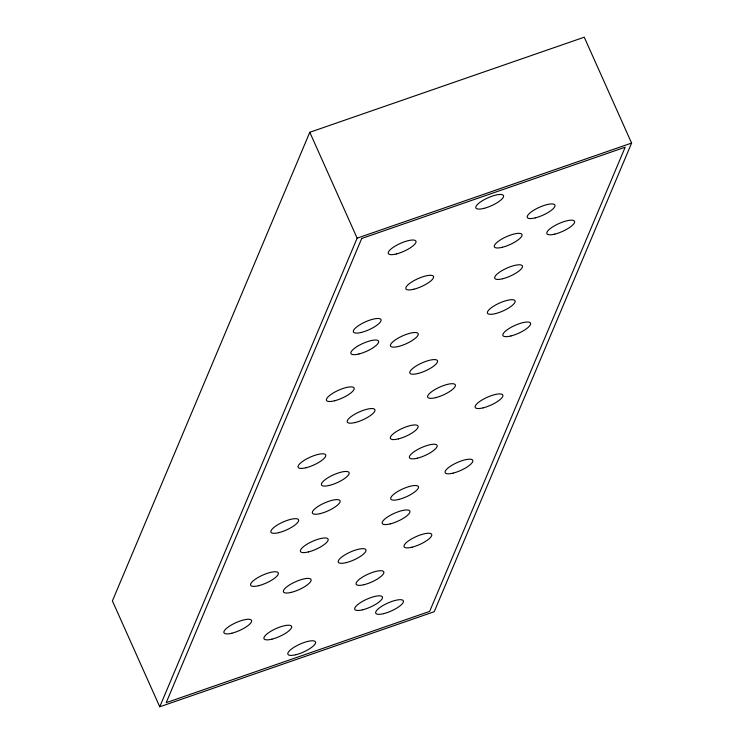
<?xml version="1.0" encoding="UTF-8"?>
<svg xmlns="http://www.w3.org/2000/svg" width="744" height="744" viewBox="0 0 744 744"><rect width="100%" height="100%" fill="white"/><g stroke="black" fill="none" stroke-linecap="round" stroke-linejoin="round"><path stroke-width="1.12" d="M309.792 132.283L112.4 600.929L159.755 706.8L434.208 611.717L631.6 143.071L584.245 37.2L309.792 132.283L357.148 238.154L159.755 706.8M357.148 238.154L631.6 143.071M361.705 238.489L166.191 702.671L429.66 611.391L625.174 147.21L361.705 238.489M295.861 654.72A15.131 4.325 -24.1 0 0 315.549 642.063A15.131 4.325 -24.1 0 0 293.638 647.522A15.131 4.325 -24.1 0 0 295.861 654.72M483.851 208.394A15.131 4.325 -24.1 0 0 503.539 195.737A15.131 4.325 -24.1 0 0 481.638 201.187A15.131 4.325 -24.1 0 0 483.851 208.394M390.209 523.888A15.131 4.325 -24.1 0 0 409.898 511.24A15.131 4.325 -24.1 0 0 387.996 516.689A15.131 4.325 -24.1 0 0 390.209 523.888M320.413 513.555A15.131 4.325 -24.1 0 0 340.092 500.898A15.131 4.325 -24.1 0 0 318.19 506.348A15.131 4.325 -24.1 0 0 320.413 513.555M435.696 397.649A15.131 4.325 -24.1 0 0 455.375 384.992A15.131 4.325 -24.1 0 0 433.473 390.442A15.131 4.325 -24.1 0 0 435.696 397.649M398.505 346.453A15.131 4.325 -24.1 0 0 418.193 333.796A15.131 4.325 -24.1 0 0 396.282 339.245A15.131 4.325 -24.1 0 0 398.505 346.453M502.749 278.73A15.131 4.325 -24.1 0 0 522.437 266.073A15.131 4.325 -24.1 0 0 500.526 271.523A15.131 4.325 -24.1 0 0 502.749 278.73M364.16 584.663A15.131 4.325 -24.1 0 0 383.839 572.006A15.131 4.325 -24.1 0 0 361.937 577.456A15.131 4.325 -24.1 0 0 364.16 584.663M271.96 639.161A15.131 4.325 -24.1 0 0 291.648 626.504A15.131 4.325 -24.1 0 0 269.747 631.954A15.131 4.325 -24.1 0 0 271.96 639.161M417.431 458.174A15.131 4.325 -24.1 0 0 437.119 445.517A15.131 4.325 -24.1 0 0 415.217 450.966A15.131 4.325 -24.1 0 0 417.431 458.174M417.868 373.525A15.131 4.325 -24.1 0 0 437.546 360.868A15.131 4.325 -24.1 0 0 415.645 366.318A15.131 4.325 -24.1 0 0 417.868 373.525M413.869 289.23A15.131 4.325 -24.1 0 0 433.547 276.573A15.131 4.325 -24.1 0 0 411.646 282.032A15.131 4.325 -24.1 0 0 413.869 289.23M291.425 592.336A15.131 4.325 -24.1 0 0 311.104 579.688A15.131 4.325 -24.1 0 0 289.202 585.137A15.131 4.325 -24.1 0 0 291.425 592.336M308.453 551.909A15.131 4.325 -24.1 0 0 328.141 539.251A15.131 4.325 -24.1 0 0 306.23 544.701A15.131 4.325 -24.1 0 0 308.453 551.909M306.082 467.734A15.131 4.325 -24.1 0 0 325.77 455.086A15.131 4.325 -24.1 0 0 303.868 460.536A15.131 4.325 -24.1 0 0 306.082 467.734M355.251 422.49A15.131 4.325 -24.1 0 0 374.939 409.832A15.131 4.325 -24.1 0 0 353.037 415.282A15.131 4.325 -24.1 0 0 355.251 422.49M495.43 313.624A15.131 4.325 -24.1 0 0 515.118 300.976A15.131 4.325 -24.1 0 0 493.216 306.426A15.131 4.325 -24.1 0 0 495.43 313.624M231.914 633.209A15.131 4.325 -24.1 0 0 251.593 620.561A15.131 4.325 -24.1 0 0 229.691 626.011A15.131 4.325 -24.1 0 0 231.914 633.209M535.289 217.871A15.131 4.325 -24.1 0 0 554.978 205.214A15.131 4.325 -24.1 0 0 533.076 210.664A15.131 4.325 -24.1 0 0 535.289 217.871M361.389 332.41A15.131 4.325 -24.1 0 0 381.067 319.762A15.131 4.325 -24.1 0 0 359.166 325.212A15.131 4.325 -24.1 0 0 361.389 332.41M483.172 407.852A15.131 4.325 -24.1 0 0 502.86 395.194A15.131 4.325 -24.1 0 0 480.959 400.644A15.131 4.325 -24.1 0 0 483.172 407.852M383.737 613.633A15.131 4.325 -24.1 0 0 403.415 600.975A15.131 4.325 -24.1 0 0 381.514 606.425A15.131 4.325 -24.1 0 0 383.737 613.633M412.055 547.184A15.131 4.325 -24.1 0 0 431.743 534.527A15.131 4.325 -24.1 0 0 409.842 539.977A15.131 4.325 -24.1 0 0 412.055 547.184M396.301 253.964A15.131 4.325 -24.1 0 0 415.989 241.307A15.131 4.325 -24.1 0 0 394.088 246.757A15.131 4.325 -24.1 0 0 396.301 253.964M554.866 234.109A15.131 4.325 -24.1 0 0 574.554 221.452A15.131 4.325 -24.1 0 0 552.643 226.911A15.131 4.325 -24.1 0 0 554.866 234.109M334.447 400.811A15.131 4.325 -24.1 0 0 354.135 388.154A15.131 4.325 -24.1 0 0 332.233 393.613A15.131 4.325 -24.1 0 0 334.447 400.811M278.935 532.611A15.131 4.325 -24.1 0 0 298.614 519.963A15.131 4.325 -24.1 0 0 276.712 525.413A15.131 4.325 -24.1 0 0 278.935 532.611M362.765 609.773A15.131 4.325 -24.1 0 0 382.453 597.116A15.131 4.325 -24.1 0 0 360.542 602.566A15.131 4.325 -24.1 0 0 362.765 609.773M453.124 473.119A15.131 4.325 -24.1 0 0 472.812 460.471A15.131 4.325 -24.1 0 0 450.901 465.921A15.131 4.325 -24.1 0 0 453.124 473.119M510.896 335.972A15.131 4.325 -24.1 0 0 530.574 323.315A15.131 4.325 -24.1 0 0 508.673 328.774A15.131 4.325 -24.1 0 0 510.896 335.972M358.924 353.977A15.131 4.325 -24.1 0 0 378.612 341.319A15.131 4.325 -24.1 0 0 356.711 346.769A15.131 4.325 -24.1 0 0 358.924 353.977M502.339 247.278A15.131 4.325 -24.1 0 0 522.018 234.62A15.131 4.325 -24.1 0 0 500.117 240.079A15.131 4.325 -24.1 0 0 502.339 247.278M398.393 438.886A15.131 4.325 -24.1 0 0 418.082 426.228A15.131 4.325 -24.1 0 0 396.18 431.678A15.131 4.325 -24.1 0 0 398.393 438.886M346.286 562.613A15.131 4.325 -24.1 0 0 365.964 549.956A15.131 4.325 -24.1 0 0 344.063 555.405A15.131 4.325 -24.1 0 0 346.286 562.613M329.462 485.395A15.131 4.325 -24.1 0 0 349.141 472.738A15.131 4.325 -24.1 0 0 327.239 478.197A15.131 4.325 -24.1 0 0 329.462 485.395M398.775 499.447A15.131 4.325 -24.1 0 0 418.463 486.799A15.131 4.325 -24.1 0 0 396.552 492.249A15.131 4.325 -24.1 0 0 398.775 499.447M258.624 585.695A15.131 4.325 -24.1 0 0 278.312 573.038A15.131 4.325 -24.1 0 0 256.41 578.488A15.131 4.325 -24.1 0 0 258.624 585.695"/></g></svg>
